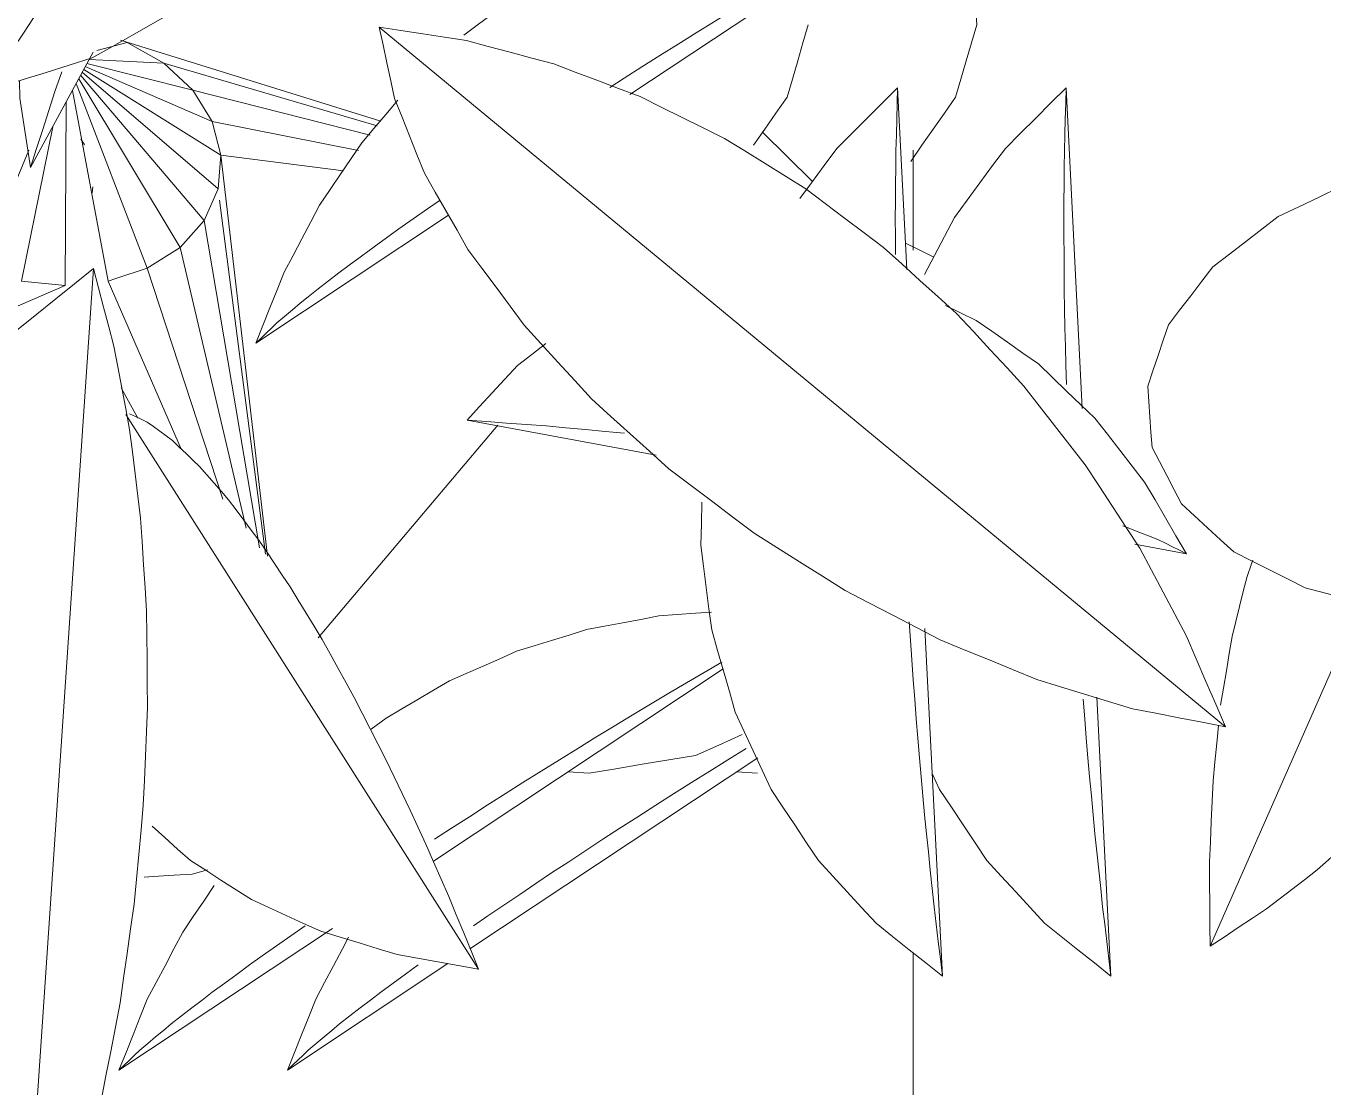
# Model space of a CAD drawing. Header units: metres. Extents: x 10.2 to 20.8, y -0.2 to 6.6.
# Drawn here: x 14.5206 to 14.5855, y 1.0453 to 1.0983 of the extents above; entities that cross this region are included whole.
import ezdxf

# ---------------------------------------------------------------- set-up
doc = ezdxf.new("R2010")
doc.units = ezdxf.units.M
for name, color, linetype, lineweight in [('Importações nas famílias', 250, 'Continuous', 5), ('Pilares estruturais', 7, 'Continuous', 5), ('Vegetação', 7, 'Continuous', 5)]:
    doc.layers.add(name, color=color, linetype=linetype, lineweight=lineweight)

# ---------------------------------------------------------------- blocks, each defined once
blk = doc.blocks.new('Planta_pergolado_12200 - plantas pergolado_skp_Component_12-V2822-Corte 3')
at = {"layer": 'Importações nas famílias'}
for p, q in [((15.003963, 1.105232), (14.98948, 1.095616)), ((14.987112, 1.102777), (14.986375, 1.102225)), ((14.989528, 1.096716), (14.990383, 1.097275)), ((14.98443, 1.092263), (14.973756, 1.085176))]:
    blk.add_line(p, q, dxfattribs=at)
at = {"layer": 'Importações nas famílias', "flags": 128}
for points in [[(15.000751, 1.107878), (14.999848, 1.107707), (14.998945, 1.107537), (14.998042, 1.107366), (14.997139, 1.107196)], [(15.003377, 1.108071), (15.00259, 1.108013), (15.00167, 1.107946), (15.000751, 1.107878)], [(14.997139, 1.107196), (14.996264, 1.106924), (14.995388, 1.106653), (14.994513, 1.106381), (14.993637, 1.10611)], [(14.993637, 1.10611), (14.992798, 1.10574), (14.99196, 1.10537), (14.991121, 1.105001), (14.990282, 1.104631)], [(15.001243, 1.104013), (15.002127, 1.104533), (15.003012, 1.105052), (15.003893, 1.10557)], [(14.990282, 1.104631), (14.98949, 1.104168), (14.988697, 1.103704), (14.987905, 1.103241), (14.987112, 1.102777)], [(14.997607, 1.101816), (14.998516, 1.102365), (14.999425, 1.102914), (15.000334, 1.103464), (15.001243, 1.104013)], [(14.993959, 1.099552), (14.994871, 1.100118), (14.995783, 1.100684), (14.996695, 1.10125), (14.997607, 1.101816)], [(14.990383, 1.097275), (14.991277, 1.097844), (14.992171, 1.098414), (14.993065, 1.098983), (14.993959, 1.099552)], [(14.978525, 1.094408), (14.977999, 1.093629), (14.977473, 1.092851), (14.976946, 1.092073)], [(14.980913, 1.09089), (14.981631, 1.091391), (14.982348, 1.091892), (14.983066, 1.092392)], [(14.976946, 1.092073), (14.976504, 1.091236), (14.976061, 1.090398), (14.975618, 1.089561), (14.975175, 1.088724)], [(14.978422, 1.089078), (14.979045, 1.089531), (14.979668, 1.089984), (14.98029, 1.090437), (14.980913, 1.09089)], [(14.976369, 1.087498), (14.976882, 1.087893), (14.977396, 1.088288), (14.977909, 1.088683), (14.978422, 1.089078)], [(14.975175, 1.088724), (14.97482, 1.087837), (14.974465, 1.08695), (14.974111, 1.086063), (14.973756, 1.085176)], [(14.974801, 1.086187), (14.975193, 1.086514), (14.975585, 1.086842), (14.975977, 1.08717), (14.976369, 1.087498)], [(14.973756, 1.085176), (14.974017, 1.085428), (14.974279, 1.085681), (14.97454, 1.085934), (14.974801, 1.086187)]]:
    blk.add_lwpolyline(points, dxfattribs=at)
blk = doc.blocks.new('Planta_pergolado_12200 - plantas pergolado_skp_Component_16-V2901-Corte 3')
blk.add_blockref('Planta_pergolado_12200 - plantas pergolado_skp_Component_12-V2822-Corte 3', (-0.448465, -0.039011))
blk = doc.blocks.new('Planta_pergolado_12200 - plantas pergolado_skp_Component_12-V2843-Corte 3')
at = {"layer": 'Importações nas famílias'}
for p, q in [((15.01315, 1.125188), (15.012691, 1.134276)), ((15.014935, 1.089872), (15.014056, 1.107252))]:
    blk.add_line(p, q, dxfattribs=at)
at = {"layer": 'Importações nas famílias', "flags": 128}
for points in [[(15.012691, 1.134276), (15.011931, 1.133518), (15.011172, 1.13276), (15.010412, 1.132002), (15.009653, 1.131244)], [(15.012607, 1.131126), (15.012628, 1.131913), (15.012649, 1.132701), (15.01267, 1.133488), (15.012691, 1.134276)], [(15.009653, 1.131244), (15.009017, 1.130379), (15.008381, 1.129515), (15.007805, 1.128733)], [(15.012575, 1.127739), (15.012583, 1.128586), (15.012591, 1.129433), (15.012599, 1.130279), (15.012607, 1.131126)], [(15.012586, 1.125947), (15.012581, 1.126843), (15.012575, 1.127739)], [(15.002907, 1.113563), (15.00288, 1.112492), (15.002852, 1.111422)], [(15.002852, 1.111422), (15.002987, 1.110361), (15.003123, 1.109301), (15.003258, 1.10824), (15.003394, 1.107179)], [(15.003394, 1.107179), (15.003689, 1.106153), (15.003984, 1.105127), (15.00428, 1.104101), (15.004575, 1.103075)], [(15.013465, 1.10469), (15.013397, 1.105678), (15.01333, 1.106667), (15.013268, 1.107575)], [(15.013777, 1.100793), (15.013699, 1.101767), (15.013621, 1.102741), (15.013543, 1.103716), (15.013465, 1.10469)], [(15.004575, 1.103075), (15.005023, 1.102108), (15.005472, 1.10114), (15.00592, 1.100173), (15.006368, 1.099206)], [(15.014129, 1.096997), (15.014041, 1.097946), (15.013953, 1.098895), (15.013865, 1.099844), (15.013777, 1.100793)], [(15.006368, 1.099206), (15.006959, 1.09832), (15.00755, 1.097433), (15.008141, 1.096547), (15.008732, 1.095661)], [(15.014516, 1.093343), (15.014419, 1.094256), (15.014323, 1.09517), (15.014226, 1.096083), (15.014129, 1.096997)], [(15.008732, 1.095661), (15.009451, 1.094877), (15.010171, 1.094094), (15.01089, 1.09331), (15.01161, 1.092526)], [(15.014935, 1.089872), (15.01483, 1.09074), (15.014725, 1.091608), (15.014621, 1.092475), (15.014516, 1.093343)], [(15.01161, 1.092526), (15.012441, 1.091862), (15.013272, 1.091199), (15.014103, 1.090536), (15.014935, 1.089872)]]:
    blk.add_lwpolyline(points, dxfattribs=at)
blk = doc.blocks.new('Planta_pergolado_12200 - plantas pergolado_skp_Component_16-V2921-Corte 3')
blk.add_blockref('Planta_pergolado_12200 - plantas pergolado_skp_Component_12-V2843-Corte 3', (-0.448465, -0.039011))
blk = doc.blocks.new('Planta_pergolado_12200 - plantas pergolado_skp_Component_12-V2924-Corte 3')
at = {"layer": 'Importações nas famílias'}
blk.add_line((14.529878, 1.038429), (14.52712, 1.042763), dxfattribs=at)
at = {"layer": 'Importações nas famílias', "flags": 128}
for points in [[(14.52712, 1.042763), (14.526671, 1.042051), (14.526222, 1.04134), (14.525773, 1.040629)], [(14.528276, 1.042225), (14.527987, 1.042359), (14.527698, 1.042494), (14.527409, 1.042628), (14.52712, 1.042763)], [(14.529544, 1.0413), (14.529227, 1.041531), (14.52891, 1.041762), (14.528593, 1.041994), (14.528276, 1.042225)], [(14.530909, 1.039997), (14.530567, 1.040323), (14.530226, 1.040648), (14.529885, 1.040974), (14.529544, 1.0413)], [(14.532356, 1.038331), (14.531994, 1.038748), (14.531632, 1.039164), (14.53127, 1.039581), (14.530909, 1.039997)], [(14.533869, 1.036321), (14.533491, 1.036823), (14.533112, 1.037326), (14.532734, 1.037829), (14.532356, 1.038331)], [(14.534316, 1.035653), (14.53426, 1.035738), (14.533869, 1.036321)]]:
    blk.add_lwpolyline(points, dxfattribs=at)
blk = doc.blocks.new('Planta_pergolado_12200 - plantas pergolado_skp_Component_12-V2853-Corte 3')
at = {"layer": 'Importações nas famílias'}
for p, q in [((15.005703, 1.100794), (14.991306, 1.091235)), ((14.991489, 1.092392), (14.992206, 1.092893)), ((14.990208, 1.090506), (14.98218, 1.085176))]:
    blk.add_line(p, q, dxfattribs=at)
at = {"layer": 'Importações nas famílias', "flags": 128}
for points in [[(15.002382, 1.099552), (15.003294, 1.100118), (15.004206, 1.100684), (15.005118, 1.10125)], [(14.998807, 1.097275), (14.999701, 1.097844), (15.000594, 1.098414), (15.001488, 1.098983), (15.002382, 1.099552)], [(14.995388, 1.095038), (14.996243, 1.095597), (14.997097, 1.096156), (14.997952, 1.096716), (14.998807, 1.097275)], [(14.992206, 1.092893), (14.993002, 1.093429), (14.993797, 1.093965), (14.994593, 1.094501), (14.995388, 1.095038)], [(14.985239, 1.091825), (14.984927, 1.091236), (14.984484, 1.090398), (14.984041, 1.089561), (14.983598, 1.088724)], [(14.986846, 1.089078), (14.987469, 1.089531), (14.988091, 1.089984), (14.988714, 1.090437)], [(14.984792, 1.087498), (14.985306, 1.087893), (14.985819, 1.088288), (14.986332, 1.088683), (14.986846, 1.089078)], [(14.983598, 1.088724), (14.983244, 1.087837), (14.982889, 1.08695), (14.982534, 1.086063), (14.98218, 1.085176)], [(14.983225, 1.086187), (14.983617, 1.086514), (14.984009, 1.086842), (14.984401, 1.08717), (14.984792, 1.087498)], [(14.98218, 1.085176), (14.982441, 1.085428), (14.982702, 1.085681), (14.982963, 1.085934), (14.983225, 1.086187)]]:
    blk.add_lwpolyline(points, dxfattribs=at)
blk = doc.blocks.new('Planta_pergolado_12200 - plantas pergolado_skp_Component_17-V2925-Corte 3')
at = {"layer": 'Importações nas famílias'}
blk.add_line((14.51175, 1.045138), (14.510996, 1.044362), dxfattribs=at)
at = {"layer": 'Importações nas famílias', "flags": 128}
for points in [[(14.510996, 1.044362), (14.510023, 1.04375), (14.509049, 1.043138), (14.508075, 1.042526), (14.507101, 1.041914)], [(14.507101, 1.041914), (14.505974, 1.041508), (14.504846, 1.041103), (14.503719, 1.040697), (14.502591, 1.040291)], [(14.502591, 1.040291), (14.501387, 1.04012), (14.500183, 1.039948), (14.498978, 1.039776), (14.497774, 1.039605)]]:
    blk.add_lwpolyline(points, dxfattribs=at)
blk = doc.blocks.new('Planta_pergolado_12200 - plantas pergolado_skp_Component_16-V2926-Corte 3')
for name, p in [('Planta_pergolado_12200 - plantas pergolado_skp_Component_12-V2853-Corte 3', (-0.448465, -0.039011)), ('Planta_pergolado_12200 - plantas pergolado_skp_Component_17-V2925-Corte 3', (0, 0)), ('Planta_pergolado_12200 - plantas pergolado_skp_Component_12-V2924-Corte 3', (0, 0))]:
    blk.add_blockref(name, p)
blk = doc.blocks.new('Planta_pergolado_12200 - plantas pergolado_skp_Component_12-V2937-Corte 3')
at = {"layer": 'Importações nas famílias'}
for p, q in [((14.57346, 1.079232), (14.57265, 1.095265)), ((14.572661, 1.080433), (14.572629, 1.081398)), ((14.574894, 1.050861), (14.574189, 1.064809)), ((14.565958, 1.060991), (14.566327, 1.060194))]:
    blk.add_line(p, q, dxfattribs=at)
at = {"layer": 'Importações nas famílias', "flags": 128}
for points in [[(14.57265, 1.095265), (14.57189, 1.094507), (14.571131, 1.093749), (14.570371, 1.092991), (14.569612, 1.092233)], [(14.572566, 1.092115), (14.572587, 1.092902), (14.572608, 1.09369), (14.572629, 1.094477), (14.57265, 1.095265)], [(14.569612, 1.092233), (14.568976, 1.091368), (14.56834, 1.090504), (14.567704, 1.089639), (14.567067, 1.088775)], [(14.572534, 1.088728), (14.572542, 1.089575), (14.57255, 1.090421), (14.572558, 1.091268), (14.572566, 1.092115)], [(14.567067, 1.088775), (14.566569, 1.087824), (14.566071, 1.086873), (14.565573, 1.085922)], [(14.572556, 1.085143), (14.57255, 1.086039), (14.572545, 1.086935), (14.57254, 1.087832), (14.572534, 1.088728)], [(14.572629, 1.081398), (14.572611, 1.082334), (14.572593, 1.08327), (14.572574, 1.084207), (14.572556, 1.085143)], [(14.573736, 1.061782), (14.573658, 1.062756), (14.57358, 1.06373), (14.573502, 1.064704)], [(14.574088, 1.057985), (14.574, 1.058934), (14.573912, 1.059883), (14.573824, 1.060833), (14.573736, 1.061782)], [(14.566327, 1.060194), (14.566918, 1.059308), (14.567509, 1.058422), (14.5681, 1.057536), (14.568691, 1.05665)], [(14.574475, 1.054332), (14.574378, 1.055245), (14.574282, 1.056158), (14.574185, 1.057072), (14.574088, 1.057985)], [(14.568691, 1.05665), (14.56941, 1.055866), (14.57013, 1.055082), (14.570849, 1.054298), (14.571569, 1.053515)], [(14.574894, 1.050861), (14.574789, 1.051729), (14.574684, 1.052596), (14.57458, 1.053464), (14.574475, 1.054332)], [(14.571569, 1.053515), (14.5724, 1.052851), (14.573231, 1.052188), (14.574062, 1.051525), (14.574894, 1.050861)]]:
    blk.add_lwpolyline(points, dxfattribs=at)
blk = doc.blocks.new('Planta_pergolado_12200 - plantas pergolado_skp_Component_16-V2940-Corte 3')
blk.add_blockref('Planta_pergolado_12200 - plantas pergolado_skp_Component_12-V2937-Corte 3', (0, 0))
blk = doc.blocks.new('Planta_pergolado_12200 - plantas pergolado_skp_-V2965-Corte 3')
for name in ['Planta_pergolado_12200 - plantas pergolado_skp_Component_16-V2921-Corte 3', 'Planta_pergolado_12200 - plantas pergolado_skp_Component_16-V2940-Corte 3', 'Planta_pergolado_12200 - plantas pergolado_skp_Component_16-V2901-Corte 3', 'Planta_pergolado_12200 - plantas pergolado_skp_Component_16-V2926-Corte 3']:
    blk.add_blockref(name, (0, 0))
blk = doc.blocks.new('Planta_pergolado_12200 - plantas pergolado_skp_-V3106-Corte 3')
blk.add_blockref('Planta_pergolado_12200 - plantas pergolado_skp_-V2965-Corte 3', (0, 0))
blk = doc.blocks.new('Planta_pergolado_12200 - plantas pergolado_skp_Component_12-V2831-Corte 3')
at = {"layer": 'Importações nas famílias'}
blk.add_line((15.087417, 0.88995), (15.069779, 0.917666), dxfattribs=at)
at = {"layer": 'Importações nas famílias', "flags": 128}
for points in [[(15.070835, 0.917285), (15.070546, 0.91742), (15.070257, 0.917554), (15.069968, 0.917688)], [(15.072103, 0.91636), (15.071786, 0.916591), (15.071469, 0.916823), (15.071152, 0.917054), (15.070835, 0.917285)], [(15.073468, 0.915057), (15.073127, 0.915383), (15.072785, 0.915709), (15.072444, 0.916034), (15.072103, 0.91636)], [(15.074915, 0.913391), (15.074553, 0.913808), (15.074191, 0.914224), (15.07383, 0.914641), (15.073468, 0.915057)], [(15.076428, 0.911381), (15.07605, 0.911884), (15.075672, 0.912386), (15.075293, 0.912889), (15.074915, 0.913391)], [(15.077991, 0.909048), (15.0776, 0.909632), (15.07721, 0.910215), (15.076819, 0.910798), (15.076428, 0.911381)], [(15.079586, 0.90642), (15.079187, 0.907077), (15.078788, 0.907734), (15.07839, 0.908391), (15.077991, 0.909048)], [(15.081195, 0.903524), (15.080792, 0.904248), (15.08039, 0.904972), (15.079988, 0.905696), (15.079586, 0.90642)], [(15.0828, 0.900393), (15.082399, 0.901176), (15.081997, 0.901958), (15.081596, 0.902741), (15.081195, 0.903524)], [(15.084384, 0.897062), (15.083988, 0.897895), (15.083592, 0.898728), (15.083196, 0.89956), (15.0828, 0.900393)], [(15.071089, 0.897092), (15.071729, 0.89652), (15.072368, 0.895948), (15.073007, 0.895375)], [(15.085929, 0.893568), (15.085542, 0.894442), (15.085156, 0.895315), (15.08477, 0.896189), (15.084384, 0.897062)], [(15.073007, 0.895375), (15.07377, 0.894886), (15.074533, 0.894397), (15.075296, 0.893908), (15.076059, 0.893418)], [(15.076059, 0.893418), (15.076928, 0.893023), (15.077797, 0.892628), (15.078665, 0.892233), (15.079534, 0.891838)], [(15.087417, 0.88995), (15.087045, 0.890854), (15.086673, 0.891759), (15.086301, 0.892664), (15.085929, 0.893568)], [(15.079534, 0.891838), (15.080488, 0.891547), (15.081442, 0.891256), (15.082396, 0.890965), (15.08335, 0.890673)], [(15.08335, 0.890673), (15.084367, 0.890492), (15.085384, 0.890312), (15.086401, 0.890131), (15.087417, 0.88995)]]:
    blk.add_lwpolyline(points, dxfattribs=at)
blk = doc.blocks.new('Planta_pergolado_12200 - plantas pergolado_skp_Component_12-V3252-Corte 3')
at = {"layer": 'Importações nas famílias'}
for p, q in [((14.566515, 1.105325), (14.55084, 1.094917)), ((14.541777, 1.0889), (14.532133, 1.082497))]:
    blk.add_line(p, q, dxfattribs=at)
at = {"layer": 'Importações nas famílias', "flags": 128}
for points in [[(14.559128, 1.105199), (14.558225, 1.105029), (14.557322, 1.104858), (14.55642, 1.104687), (14.555517, 1.104517)], [(14.562807, 1.105469), (14.561888, 1.105402), (14.560968, 1.105334), (14.560048, 1.105267), (14.559128, 1.105199)], [(14.566515, 1.105325), (14.565588, 1.105361), (14.564661, 1.105397), (14.563734, 1.105433), (14.562807, 1.105469)], [(14.563158, 1.103413), (14.563997, 1.103891), (14.564836, 1.104369), (14.565676, 1.104847), (14.566515, 1.105325)], [(14.555517, 1.104517), (14.554641, 1.104245), (14.553766, 1.103974), (14.55289, 1.103702), (14.552014, 1.103431)], [(14.552014, 1.103431), (14.551176, 1.103061), (14.550337, 1.102691), (14.549498, 1.102322), (14.548659, 1.101952)], [(14.55962, 1.101334), (14.560505, 1.101854), (14.561389, 1.102374), (14.562273, 1.102893), (14.563158, 1.103413)], [(14.548659, 1.101952), (14.547867, 1.101489), (14.547075, 1.101025), (14.546282, 1.100562), (14.54549, 1.100098)], [(14.555984, 1.099137), (14.556893, 1.099686), (14.557802, 1.100236), (14.558711, 1.100785), (14.55962, 1.101334)], [(14.54549, 1.100098), (14.544752, 1.099546), (14.544015, 1.098993), (14.543277, 1.098441), (14.54254, 1.097889)], [(14.552336, 1.096873), (14.553248, 1.097439), (14.55416, 1.098005), (14.555072, 1.098571), (14.555984, 1.099137)], [(14.549833, 1.095279), (14.550548, 1.095735), (14.551442, 1.096304), (14.552336, 1.096873)], [(14.539239, 1.094638), (14.538635, 1.093928), (14.538032, 1.093217), (14.537428, 1.092507)], [(14.537428, 1.092507), (14.536902, 1.091729), (14.536376, 1.09095), (14.53585, 1.090172), (14.535324, 1.089394)], [(14.53929, 1.088212), (14.540008, 1.088712), (14.540725, 1.089213), (14.541346, 1.089645)], [(14.535324, 1.089394), (14.534881, 1.088557), (14.534438, 1.087719), (14.533995, 1.086882), (14.533552, 1.086045)], [(14.5368, 1.086399), (14.537422, 1.086852), (14.538045, 1.087305), (14.538668, 1.087758), (14.53929, 1.088212)], [(14.534746, 1.084819), (14.53526, 1.085214), (14.535773, 1.085609), (14.536286, 1.086004), (14.5368, 1.086399)], [(14.533552, 1.086045), (14.533197, 1.085158), (14.532843, 1.084271), (14.532488, 1.083384), (14.532133, 1.082497)], [(14.533179, 1.083508), (14.53357, 1.083835), (14.533962, 1.084163), (14.534354, 1.084491), (14.534746, 1.084819)], [(14.532133, 1.082497), (14.532395, 1.082749), (14.532656, 1.083002), (14.532917, 1.083255), (14.533179, 1.083508)]]:
    blk.add_lwpolyline(points, dxfattribs=at)
blk = doc.blocks.new('Planta_pergolado_12200 - plantas pergolado_skp_Component_12-V3253-Corte 3')
at = {"layer": 'Importações nas famílias'}
for p, q in [((14.537013, 1.124186), (14.537415, 1.124659)), ((14.524004, 1.097046), (14.520874, 1.091278)), ((14.520315, 1.095615), (14.520343, 1.094742)), ((14.522085, 1.095072), (14.522437, 1.096056))]:
    blk.add_line(p, q, dxfattribs=at)
at = {"layer": 'Importações nas famílias', "flags": 128}
for points in [[(14.537415, 1.124659), (14.537777, 1.124992), (14.538138, 1.125326), (14.53848, 1.12564)], [(14.520874, 1.091278), (14.521177, 1.092226), (14.521479, 1.093175), (14.521782, 1.094124), (14.522085, 1.095072)], [(14.520343, 1.094742), (14.520476, 1.093876), (14.520609, 1.09301), (14.520742, 1.092144), (14.520874, 1.091278)]]:
    blk.add_lwpolyline(points, dxfattribs=at)
blk = doc.blocks.new('Planta_pergolado_12200 - plantas pergolado_skp_Component_17-V3254-Corte 3')
at = {"layer": 'Importações nas famílias', "flags": 128}
for points in [[(14.527992, 1.099044), (14.526982, 1.098471), (14.525972, 1.097897), (14.524961, 1.097324), (14.523951, 1.09675)], [(14.523951, 1.09675), (14.522802, 1.096389), (14.521653, 1.096029), (14.520503, 1.095668), (14.519354, 1.095308)]]:
    blk.add_lwpolyline(points, dxfattribs=at)
blk = doc.blocks.new('Planta_pergolado_12200 - plantas pergolado_skp_Component_16-V3255-Corte 3')
for name, p in [('Planta_pergolado_12200 - plantas pergolado_skp_Component_12-V3253-Corte 3', (0, 0)), ('Planta_pergolado_12200 - plantas pergolado_skp_Component_17-V3254-Corte 3', (0, 0)), ('Planta_pergolado_12200 - plantas pergolado_skp_Component_12-V3252-Corte 3', (0, 0)), ('Planta_pergolado_12200 - plantas pergolado_skp_Component_12-V2831-Corte 3', (-0.544141, 0.161272))]:
    blk.add_blockref(name, p)
blk = doc.blocks.new('Planta_pergolado_12200 - plantas pergolado_skp_Component_12-V2782-Corte 3')
at = {"layer": 'Importações nas famílias'}
blk.add_line((14.884708, 0.403052), (14.842394, 0.438018), dxfattribs=at)
at = {"layer": 'Importações nas famílias', "flags": 128}
for points in [[(14.842394, 0.438018), (14.842588, 0.437126), (14.842781, 0.436233), (14.842974, 0.435341), (14.843167, 0.434449)], [(14.84676, 0.437344), (14.845668, 0.437512), (14.844577, 0.437681), (14.843486, 0.437849), (14.842394, 0.438018)], [(14.851124, 0.436183), (14.850033, 0.436473), (14.848942, 0.436763), (14.847851, 0.437054), (14.84676, 0.437344)], [(14.855438, 0.434549), (14.854359, 0.434957), (14.853281, 0.435366), (14.852202, 0.435774), (14.851124, 0.436183)], [(14.859655, 0.432459), (14.8586, 0.432981), (14.857546, 0.433504), (14.856492, 0.434026), (14.855438, 0.434549)], [(14.843167, 0.434449), (14.843539, 0.433516), (14.843912, 0.432583), (14.844285, 0.431651), (14.844658, 0.430718)], [(14.863727, 0.429937), (14.862709, 0.430568), (14.861691, 0.431198), (14.860673, 0.431829), (14.859655, 0.432459)], [(14.844658, 0.430718), (14.845202, 0.429767), (14.845745, 0.428816), (14.846289, 0.427865), (14.846833, 0.426914)], [(14.867609, 0.427011), (14.866639, 0.427743), (14.865668, 0.428474), (14.864697, 0.429206), (14.863727, 0.429937)], [(14.846833, 0.426914), (14.847535, 0.425967), (14.848237, 0.42502), (14.848939, 0.424073), (14.849641, 0.423126)], [(14.871259, 0.423713), (14.870346, 0.424538), (14.869434, 0.425362), (14.868521, 0.426187), (14.867609, 0.427011)], [(14.874635, 0.42008), (14.873791, 0.420989), (14.872947, 0.421897), (14.872103, 0.422805), (14.871259, 0.423713)], [(14.849641, 0.423126), (14.850485, 0.422205), (14.851328, 0.421284), (14.852172, 0.420363), (14.853016, 0.419442)], [(14.8777, 0.416153), (14.876933, 0.417135), (14.876167, 0.418117), (14.875401, 0.419099), (14.874635, 0.42008)], [(14.853016, 0.419442), (14.853982, 0.418569), (14.854947, 0.417696), (14.855913, 0.416823), (14.856879, 0.415949)], [(14.856879, 0.415949), (14.857944, 0.415144), (14.859009, 0.41434), (14.860074, 0.413535), (14.861139, 0.41273)], [(14.88042, 0.411974), (14.87974, 0.413019), (14.87906, 0.414064), (14.87838, 0.415108), (14.8777, 0.416153)], [(14.861139, 0.41273), (14.862278, 0.412012), (14.863417, 0.411294), (14.864557, 0.410576), (14.865696, 0.409859)], [(14.882765, 0.407591), (14.882178, 0.408687), (14.881592, 0.409783), (14.881006, 0.410879), (14.88042, 0.411974)], [(14.865696, 0.409859), (14.866883, 0.409245), (14.86807, 0.408631), (14.869257, 0.408017), (14.870444, 0.407403)], [(14.870444, 0.407403), (14.87165, 0.406908), (14.872857, 0.406412), (14.874064, 0.405917), (14.87527, 0.405422)], [(14.884708, 0.403052), (14.884222, 0.404187), (14.883736, 0.405322), (14.88325, 0.406457), (14.882765, 0.407591)], [(14.87527, 0.405422), (14.876468, 0.405056), (14.877667, 0.404691), (14.878865, 0.404325), (14.880063, 0.40396)], [(14.880063, 0.40396), (14.881224, 0.403733), (14.882385, 0.403506), (14.883547, 0.403279), (14.884708, 0.403052)]]:
    blk.add_lwpolyline(points, dxfattribs=at)
blk = doc.blocks.new('Planta_pergolado_12200 - plantas pergolado_skp_Component_12-V2783-Corte 3')
at = {"layer": 'Importações nas famílias'}
blk.add_line((14.824367, 0.370671), (14.828105, 0.425955), dxfattribs=at)
at = {"layer": 'Importações nas famílias', "flags": 128}
for points in [[(14.828105, 0.425955), (14.827164, 0.425196), (14.826222, 0.424436), (14.825281, 0.423677), (14.82434, 0.422917)], [(14.829129, 0.422082), (14.828873, 0.42305), (14.828617, 0.424018), (14.828361, 0.424987), (14.828105, 0.425955)], [(14.82434, 0.422917), (14.823519, 0.421998), (14.822698, 0.421078), (14.821878, 0.420159), (14.821057, 0.41924)], [(14.829919, 0.417905), (14.829722, 0.418949), (14.829524, 0.419993), (14.829327, 0.421038), (14.829129, 0.422082)], [(14.821057, 0.41924), (14.820376, 0.418182), (14.819696, 0.417124), (14.819015, 0.416067), (14.818334, 0.415009)], [(14.830466, 0.413473), (14.830329, 0.414581), (14.830192, 0.415689), (14.830056, 0.416797), (14.829919, 0.417905)], [(14.818334, 0.415009), (14.817809, 0.413838), (14.817284, 0.412666), (14.81676, 0.411495), (14.816235, 0.410324)], [(14.830764, 0.408834), (14.830689, 0.409994), (14.830615, 0.411154), (14.83054, 0.412314), (14.830466, 0.413473)], [(14.816235, 0.410324), (14.815878, 0.409067), (14.815521, 0.40781), (14.815165, 0.406552), (14.814808, 0.405295)], [(14.830809, 0.40404), (14.830798, 0.405238), (14.830786, 0.406437), (14.830775, 0.407636), (14.830764, 0.408834)], [(14.814808, 0.405295), (14.814628, 0.403981), (14.814448, 0.402668), (14.814268, 0.401354), (14.814088, 0.40004)], [(14.830602, 0.399143), (14.830654, 0.400368), (14.830706, 0.401592), (14.830757, 0.402816), (14.830809, 0.40404)], [(14.814088, 0.40004), (14.814088, 0.398701), (14.814089, 0.397361), (14.81409, 0.396022), (14.814091, 0.394682)], [(14.830144, 0.394199), (14.830258, 0.395435), (14.830373, 0.396671), (14.830487, 0.397907), (14.830602, 0.399143)], [(14.814091, 0.394682), (14.814272, 0.393349), (14.814454, 0.392015), (14.814635, 0.390681), (14.814816, 0.389348)], [(14.82944, 0.389263), (14.829616, 0.390497), (14.829792, 0.391731), (14.829968, 0.392965), (14.830144, 0.394199)], [(14.814816, 0.389348), (14.815174, 0.388051), (14.815532, 0.386754), (14.81589, 0.385457), (14.816248, 0.384161)], [(14.828499, 0.384388), (14.828735, 0.385607), (14.82897, 0.386825), (14.829205, 0.388044), (14.82944, 0.389263)], [(14.816248, 0.384161), (14.816775, 0.382931), (14.817301, 0.381702), (14.817827, 0.380473), (14.818353, 0.379244)], [(14.827331, 0.379629), (14.827623, 0.380819), (14.827915, 0.382009), (14.828207, 0.383198), (14.828499, 0.384388)], [(14.825949, 0.37504), (14.826294, 0.376188), (14.82664, 0.377335), (14.826985, 0.378482), (14.827331, 0.379629)], [(14.818353, 0.379244), (14.819035, 0.378111), (14.819717, 0.376978), (14.820399, 0.375845), (14.821081, 0.374712)], [(14.824367, 0.370671), (14.824763, 0.371763), (14.825158, 0.372856), (14.825553, 0.373948), (14.825949, 0.37504)], [(14.821081, 0.374712), (14.821902, 0.373702), (14.822724, 0.372691), (14.823546, 0.371681), (14.824367, 0.370671)]]:
    blk.add_lwpolyline(points, dxfattribs=at)
blk = doc.blocks.new('Planta_pergolado_12200 - plantas pergolado_skp_Component_17-V3310-Corte 3')
at = {"layer": 'Importações nas famílias', "flags": 128}
blk.add_lwpolyline([(14.522047, 1.100296), (14.521535, 1.099529), (14.521024, 1.098761), (14.520512, 1.097993), (14.52, 1.097226)], dxfattribs=at)
blk = doc.blocks.new('Planta_pergolado_12200 - plantas pergolado_skp_Component_16-V3311-Corte 3')
for name, p in [('Planta_pergolado_12200 - plantas pergolado_skp_Component_17-V3310-Corte 3', (0, 0)), ('Planta_pergolado_12200 - plantas pergolado_skp_Component_12-V2782-Corte 3', (-0.304092, 0.660272)), ('Planta_pergolado_12200 - plantas pergolado_skp_Component_12-V2783-Corte 3', (-0.304092, 0.660272))]:
    blk.add_blockref(name, p)
blk = doc.blocks.new('Planta_pergolado_12200 - plantas pergolado_skp_-V3312-Corte 3')
blk.add_blockref('Planta_pergolado_12200 - plantas pergolado_skp_Component_16-V3311-Corte 3', (0, 0))
blk = doc.blocks.new('Planta_pergolado_12200 - plantas pergolado_skp_-V3313-Corte 3')
for name in ['Planta_pergolado_12200 - plantas pergolado_skp_-V3312-Corte 3', 'Planta_pergolado_12200 - plantas pergolado_skp_Component_16-V3255-Corte 3']:
    blk.add_blockref(name, (0, 0))
blk = doc.blocks.new('Planta_pergolado_12200 - plantas pergolado_skp_Component_12-V3329-Corte 3')
at = {"layer": 'Importações nas famílias'}
for p, q in [((14.542697, 1.078655), (14.552148, 1.0769)), ((14.57608, 1.072455), (14.578664, 1.071975))]:
    blk.add_line(p, q, dxfattribs=at)
at = {"layer": 'Importações nas famílias', "flags": 128}
for points in [[(14.568159, 1.083636), (14.567333, 1.084033), (14.566614, 1.084379)], [(14.571262, 1.081459), (14.570487, 1.082003), (14.569711, 1.082547), (14.568935, 1.083092), (14.568159, 1.083636)], [(14.546642, 1.082481), (14.545929, 1.081932), (14.545215, 1.081384)], [(14.545215, 1.081384), (14.544586, 1.080702), (14.543956, 1.080019), (14.543326, 1.079337), (14.542697, 1.078655)], [(14.57409, 1.078745), (14.573383, 1.079424), (14.572676, 1.080102), (14.571969, 1.080781), (14.571262, 1.081459)], [(14.542697, 1.078655), (14.543687, 1.078581), (14.544677, 1.078507), (14.545668, 1.078433), (14.546658, 1.078359)], [(14.576577, 1.075559), (14.575955, 1.076356), (14.575334, 1.077152), (14.574712, 1.077949), (14.57409, 1.078745)], [(14.546658, 1.078359), (14.547638, 1.078269), (14.548617, 1.078179), (14.549597, 1.078088), (14.550577, 1.077998)], [(14.578664, 1.071975), (14.578142, 1.072871), (14.57762, 1.073767), (14.577099, 1.074663), (14.576577, 1.075559)], [(14.575478, 1.073373), (14.575924, 1.073199), (14.57637, 1.073024), (14.576816, 1.07285), (14.577262, 1.072675)], [(14.577262, 1.072675), (14.577613, 1.0725), (14.577963, 1.072325), (14.578313, 1.07215), (14.578664, 1.071975)]]:
    blk.add_lwpolyline(points, dxfattribs=at)
blk = doc.blocks.new('Planta_pergolado_12200 - plantas pergolado_skp_Component_12-V3330-Corte 3')
at = {"layer": 'Importações nas famílias'}
for p, q in [((14.579845, 1.052357), (14.587439, 1.06961)), ((14.592887, 1.068448), (14.59286, 1.068929))]:
    blk.add_line(p, q, dxfattribs=at)
at = {"layer": 'Importações nas famílias', "flags": 128}
for points in [[(14.581987, 1.071648), (14.581922, 1.071471), (14.581695, 1.070846)], [(14.581695, 1.070846), (14.581508, 1.070095), (14.581321, 1.069343), (14.581134, 1.068592), (14.580947, 1.067841)], [(14.592585, 1.066451), (14.59266, 1.06695), (14.592736, 1.06745), (14.592811, 1.067949), (14.592887, 1.068448)], [(14.580947, 1.067841), (14.580805, 1.066983), (14.580662, 1.066124), (14.58052, 1.065265), (14.580377, 1.064406)], [(14.591877, 1.064405), (14.592054, 1.064916), (14.592231, 1.065428), (14.592408, 1.06594), (14.592585, 1.066451)], [(14.590771, 1.062331), (14.591048, 1.062849), (14.591324, 1.063368), (14.591601, 1.063886), (14.591877, 1.064405)], [(14.580275, 1.063391), (14.580188, 1.062513), (14.580093, 1.061566), (14.579998, 1.06062)], [(14.58928, 1.060253), (14.589652, 1.060772), (14.590025, 1.061292), (14.590398, 1.061811), (14.590771, 1.062331)], [(14.579998, 1.06062), (14.579953, 1.059608), (14.579909, 1.058596), (14.579864, 1.057584), (14.579819, 1.056572)], [(14.587418, 1.058194), (14.587884, 1.058708), (14.588349, 1.059223), (14.588814, 1.059738), (14.58928, 1.060253)], [(14.585209, 1.056177), (14.585761, 1.056681), (14.586313, 1.057185), (14.586866, 1.057689), (14.587418, 1.058194)], [(14.579819, 1.056572), (14.579826, 1.055518), (14.579832, 1.054464), (14.579839, 1.05341), (14.579845, 1.052357)], [(14.582675, 1.054224), (14.583308, 1.054712), (14.583942, 1.0552), (14.584575, 1.055688), (14.585209, 1.056177)], [(14.579845, 1.052357), (14.580552, 1.052823), (14.58126, 1.05329), (14.581967, 1.053757), (14.582675, 1.054224)]]:
    blk.add_lwpolyline(points, dxfattribs=at)
blk = doc.blocks.new('Planta_pergolado_12200 - plantas pergolado_skp_Component_17-V3331-Corte 3')
at = {"layer": 'Importações nas famílias', "flags": 128}
for points in [[(14.58326, 1.088822), (14.58428, 1.089311), (14.5853, 1.0898), (14.58632, 1.090289), (14.58734, 1.090778)], [(14.579994, 1.086312), (14.580811, 1.08694), (14.581627, 1.087567), (14.582443, 1.088195), (14.58326, 1.088822)], [(14.577766, 1.08342), (14.578323, 1.084143), (14.57888, 1.084866), (14.579437, 1.085589), (14.579994, 1.086312)], [(14.576728, 1.080342), (14.576987, 1.081112), (14.577247, 1.081881), (14.577507, 1.08265), (14.577766, 1.08342)], [(14.576949, 1.077289), (14.576894, 1.078052), (14.576839, 1.078816), (14.576783, 1.079579), (14.576728, 1.080342)], [(14.578416, 1.074468), (14.578049, 1.075173), (14.577683, 1.075879), (14.577316, 1.076584), (14.576949, 1.077289)], [(14.581028, 1.072072), (14.580375, 1.072671), (14.579722, 1.07327), (14.579069, 1.073869), (14.578416, 1.074468)], [(14.584607, 1.070264), (14.583712, 1.070716), (14.582817, 1.071168), (14.581923, 1.07162), (14.581028, 1.072072)], [(14.588909, 1.069168), (14.587834, 1.069442), (14.586758, 1.069716), (14.585683, 1.06999), (14.584607, 1.070264)]]:
    blk.add_lwpolyline(points, dxfattribs=at)
blk = doc.blocks.new('Planta_pergolado_12200 - plantas pergolado_skp_Component_16-V3332-Corte 3')
for name in ['Planta_pergolado_12200 - plantas pergolado_skp_Component_17-V3331-Corte 3', 'Planta_pergolado_12200 - plantas pergolado_skp_Component_12-V3329-Corte 3', 'Planta_pergolado_12200 - plantas pergolado_skp_Component_12-V3330-Corte 3']:
    blk.add_blockref(name, (0, 0))
blk = doc.blocks.new('Planta_pergolado_12200 - plantas pergolado_skp_-V3374-Corte 3')
blk.add_blockref('Planta_pergolado_12200 - plantas pergolado_skp_Component_16-V3332-Corte 3', (0, 0))
blk = doc.blocks.new('Planta_pergolado_12200 - plantas pergolado_skp_-V3437-Corte 3')
for name in ['Planta_pergolado_12200 - plantas pergolado_skp_-V3374-Corte 3', 'Planta_pergolado_12200 - plantas pergolado_skp_-V3313-Corte 3']:
    blk.add_blockref(name, (0, 0))
blk = doc.blocks.new('Planta_pergolado_12200 - plantas pergolado_skp_Component_12-V3447-Corte 3')
at = {"layer": 'Importações nas famílias'}
for p, q in [((14.702307, 2.03716), (14.702128, 2.037456)), ((14.702697, 2.034759), (14.702727, 2.035061))]:
    blk.add_line(p, q, dxfattribs=at)
blk = doc.blocks.new('Planta_pergolado_12200 - plantas pergolado_skp_Component_17-V3868-Corte 3')
at = {"layer": 'Importações nas famílias'}
for p, q in [((14.524179, 1.097122), (14.525709, 1.097526)), ((14.525368, 1.097636), (14.538378, 1.093589)), ((14.525709, 1.097526), (14.527531, 1.096491)), ((14.523534, 1.096179), (14.530385, 1.091887)), ((14.523608, 1.096316), (14.529952, 1.093572)), ((14.52369, 1.096466), (14.528978, 1.095143)), ((14.523799, 1.096669), (14.527531, 1.096491)), ((14.527531, 1.096491), (14.528978, 1.095143)), ((14.527531, 1.096491), (14.538209, 1.093366)), ((14.523149, 1.095471), (14.526704, 1.086249)), ((14.523278, 1.095707), (14.528344, 1.087284)), ((14.523376, 1.095889), (14.529553, 1.088632)), ((14.523459, 1.096041), (14.530249, 1.090202)), ((14.524746, 1.085599), (14.522965, 1.09513)), ((14.528978, 1.095143), (14.529952, 1.093572)), ((14.528978, 1.095143), (14.537845, 1.092887)), ((14.522655, 1.094559), (14.522602, 1.085377)), ((14.529952, 1.093572), (14.530385, 1.091887)), ((14.529952, 1.093572), (14.537269, 1.092127)), ((14.521978, 1.093311), (14.520419, 1.085599)), ((14.520778, 1.092144), (14.518346, 1.086249)), ((14.530249, 1.090202), (14.530385, 1.091887)), ((14.532722, 1.071852), (14.530385, 1.091887)), ((14.530385, 1.091887), (14.536524, 1.091106)), ((14.529553, 1.088632), (14.530249, 1.090202)), ((14.530322, 1.089645), (14.532625, 1.071956)), ((14.528344, 1.087284), (14.529553, 1.088632)), ((14.529553, 1.088632), (14.532323, 1.072274)), ((14.526704, 1.086249), (14.528344, 1.087284)), ((14.531653, 1.073245), (14.528344, 1.087284)), ((14.525139, 1.08573), (14.524746, 1.085599)), ((14.525139, 1.08573), (14.526704, 1.086249)), ((14.530481, 1.0747), (14.526704, 1.086249)), ((14.522602, 1.085377), (14.509503, 1.079747)), ((14.522602, 1.085377), (14.520419, 1.085599)), ((14.524746, 1.085599), (14.528417, 1.077173)), ((14.525409, 1.080266), (14.526241, 1.078751)), ((14.544238, 1.078403), (14.535258, 1.067769)), ((14.548801, 1.061007), (14.54775, 1.061076))]:
    blk.add_line(p, q, dxfattribs=at)
at = {"layer": 'Importações nas famílias', "flags": 128}
for points in [[(14.559755, 1.098408), (14.559492, 1.097504), (14.559228, 1.096601), (14.558964, 1.095697), (14.5587, 1.094794)], [(14.5587, 1.094794), (14.558139, 1.093991), (14.557578, 1.093187), (14.557017, 1.092384)], [(14.556445, 1.062934), (14.555282, 1.062417), (14.554119, 1.061899)], [(14.554119, 1.061899), (14.552789, 1.061676), (14.55146, 1.061453), (14.55013, 1.06123), (14.548801, 1.061007)]]:
    blk.add_lwpolyline(points, dxfattribs=at)
blk = doc.blocks.new('Planta_pergolado_12200 - plantas pergolado_skp_Component_16-V3869-Corte 3')
for name, p in [('Planta_pergolado_12200 - plantas pergolado_skp_Component_17-V3868-Corte 3', (0, 0)), ('Planta_pergolado_12200 - plantas pergolado_skp_Component_12-V3447-Corte 3', (-0.17874, -0.944751))]:
    blk.add_blockref(name, p)
blk = doc.blocks.new('Planta_pergolado_12200 - plantas pergolado_skp_Component_17-V3891-Corte 3')
at = {"layer": 'Importações nas famílias'}
for p, q in [((14.559977, 1.090574), (14.557448, 1.093051)), ((14.557224, 1.061007), (14.556174, 1.061076)), ((14.529715, 1.056182), (14.528952, 1.055966))]:
    blk.add_line(p, q, dxfattribs=at)
at = {"layer": 'Importações nas famílias', "flags": 128}
for points in [[(14.566898, 1.104888), (14.567247, 1.104008), (14.56761, 1.103092), (14.567973, 1.102175)], [(14.567973, 1.102175), (14.568025, 1.101233), (14.568076, 1.100292), (14.568127, 1.09935), (14.568179, 1.098408)], [(14.568179, 1.098408), (14.567915, 1.097504), (14.567651, 1.096601), (14.567387, 1.095697), (14.567124, 1.094794)], [(14.567124, 1.094794), (14.566562, 1.093991), (14.566001, 1.093187), (14.56544, 1.092384), (14.564879, 1.091581)], [(14.564619, 1.087494), (14.565204, 1.087205), (14.566037, 1.086793)], [(14.528952, 1.055966), (14.527752, 1.055892), (14.526553, 1.055818)]]:
    blk.add_lwpolyline(points, dxfattribs=at)
blk = doc.blocks.new('Planta_pergolado_12200 - plantas pergolado_skp_Component_16-V3892-Corte 3')
blk.add_blockref('Planta_pergolado_12200 - plantas pergolado_skp_Component_17-V3891-Corte 3', (0, 0))
blk = doc.blocks.new('Planta_pergolado_12200 - plantas pergolado_skp_-V3935-Corte 3')
for name in ['Planta_pergolado_12200 - plantas pergolado_skp_Component_16-V3869-Corte 3', 'Planta_pergolado_12200 - plantas pergolado_skp_Component_16-V3892-Corte 3']:
    blk.add_blockref(name, (0, 0))
blk = doc.blocks.new('Planta_pergolado_12200 - plantas pergolado_skp_-V3936-Corte 3')
blk.add_blockref('Planta_pergolado_12200 - plantas pergolado_skp_-V3935-Corte 3', (0, 0))
blk = doc.blocks.new('Planta_pergolado_12200 - Planta_pergolado_12200-V5114-Corte 3')
for name in ['Planta_pergolado_12200 - plantas pergolado_skp_-V3936-Corte 3', 'Planta_pergolado_12200 - plantas pergolado_skp_-V3437-Corte 3', 'Planta_pergolado_12200 - plantas pergolado_skp_-V3106-Corte 3']:
    blk.add_blockref(name, (0, 0))

msp = doc.modelspace()

# ---------------------------------------------------------------- linework, layer by layer
at = {"layer": 'Pilares estruturais', "color": 250}
for p, q in [((14.565, 1.092135), (14.565, 1.087141)), ((14.565, 1.052034), (14.565, 1.031071))]:
    msp.add_line(p, q, dxfattribs=at)

# ---------------------------------------------------------------- block references
at = {"layer": 'Vegetação', "color": 250}
msp.add_blockref('Planta_pergolado_12200 - Planta_pergolado_12200-V5114-Corte 3', (0, 0), dxfattribs=at)

doc.saveas('drawing.dxf')
